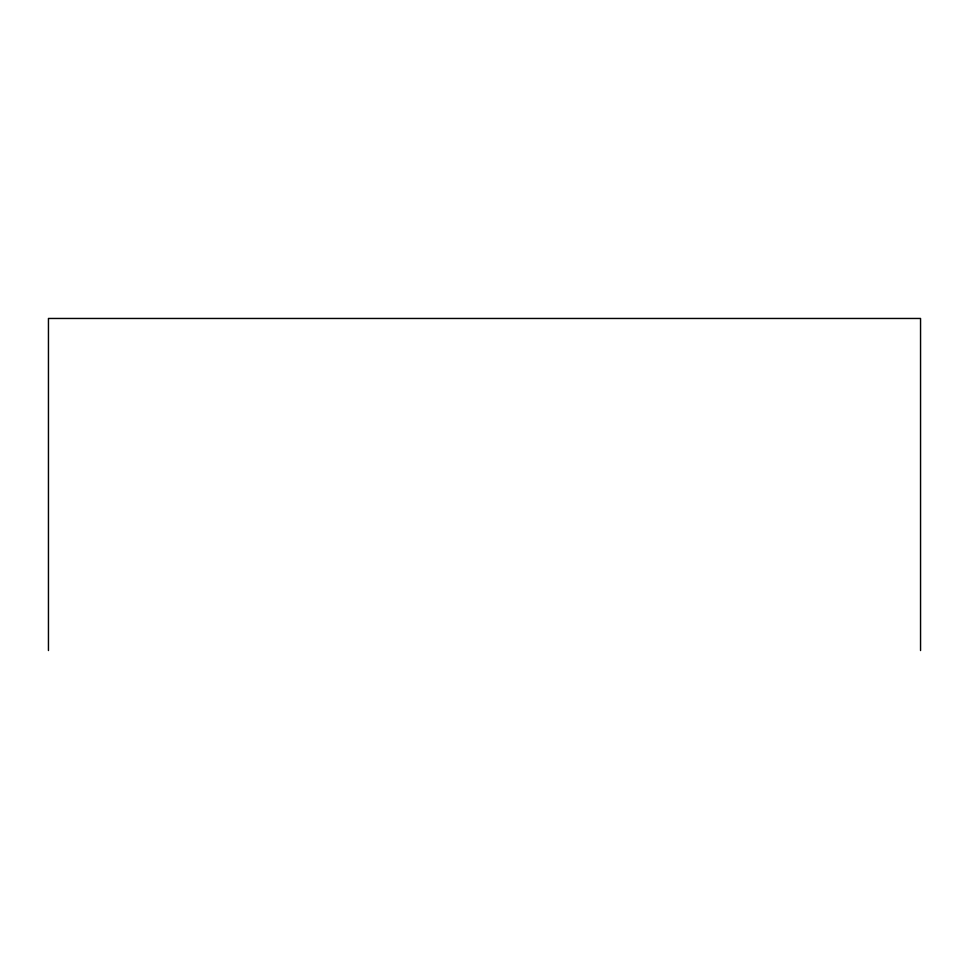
<?xml version="1.0" encoding="UTF-8"?>
<svg xmlns="http://www.w3.org/2000/svg" width="969" height="969" viewBox="0 0 969 969"><rect width="100%" height="100%" fill="white"/><g stroke="black" fill="none" stroke-linecap="round" stroke-linejoin="round"><path stroke-width="1.45" d="M920.55 650.538L920.55 318.462L48.45 318.462L48.45 650.538"/></g></svg>
